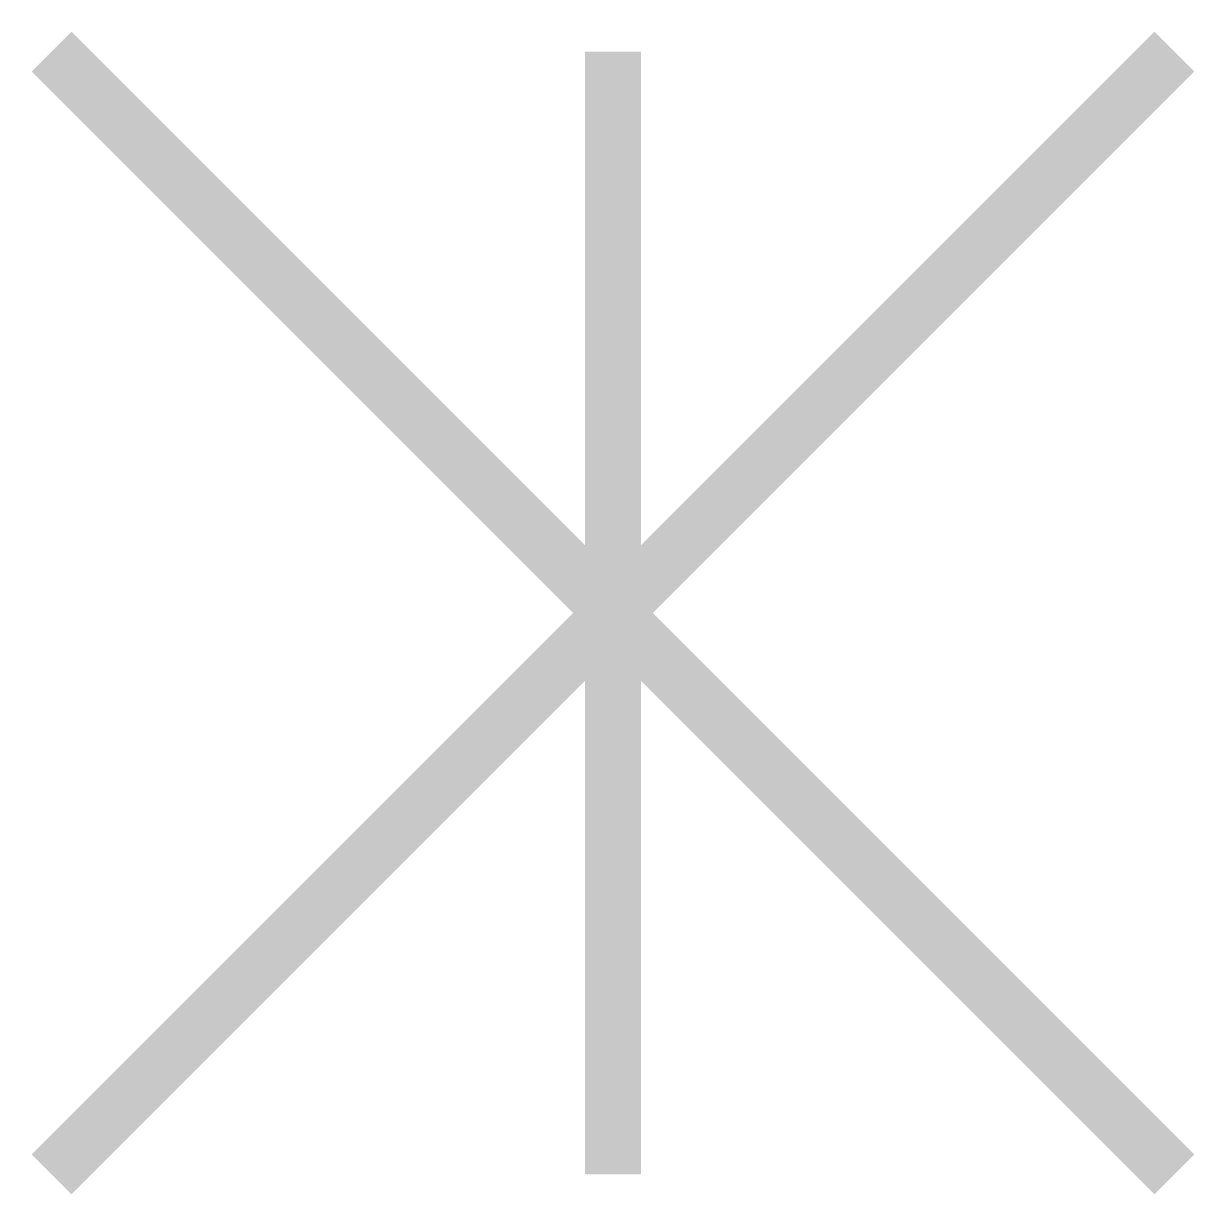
# Model space of a CAD drawing. Header units: millimetres. Extents: x -1.05 to 1.05, y -1.05 to 1.05.
import ezdxf

# ---------------------------------------------------------------- set-up
doc = ezdxf.new("R2010")
doc.units = ezdxf.units.MM
doc.layers.get('0').update_dxf_attribs({"color": 200})

msp = doc.modelspace()

# ---------------------------------------------------------------- linework, layer by layer
at = {"const_width": 0.1}
for points in [[(1, 1), (-1, -1)], [(-1, 1), (1, -1)], [(0, 1), (0, -1)]]:
    msp.add_lwpolyline(points, dxfattribs=at)

doc.saveas('drawing.dxf')
